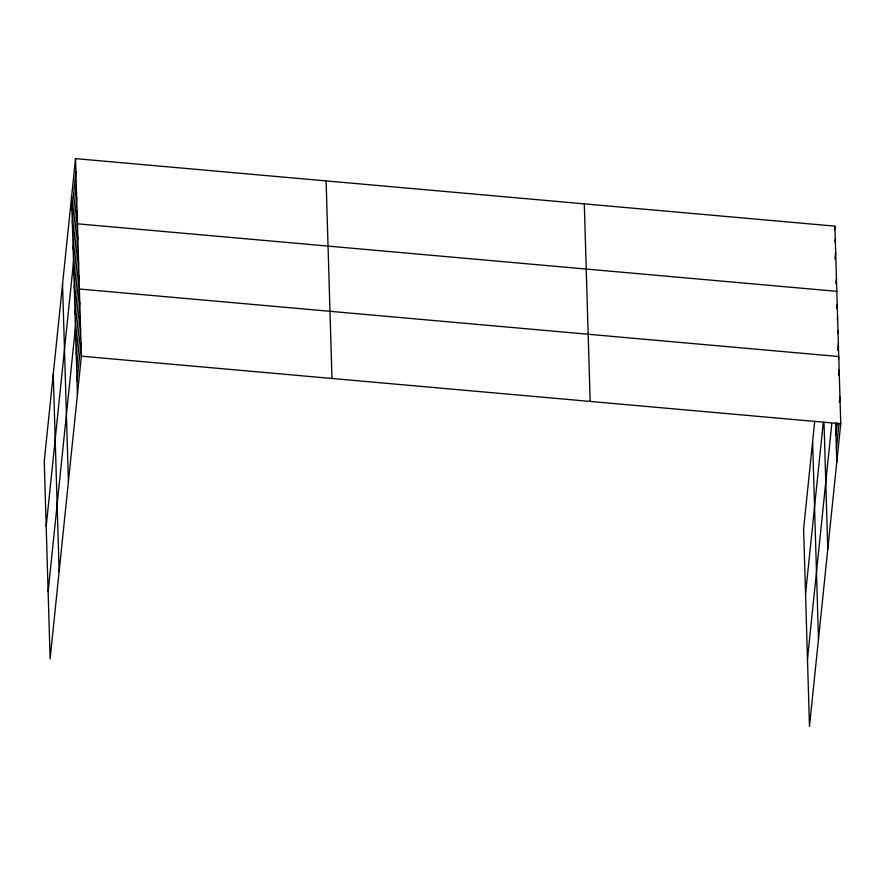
<?xml version="1.0" encoding="UTF-8"?>
<svg xmlns="http://www.w3.org/2000/svg" width="885" height="885" viewBox="0 0 885 885"><rect width="100%" height="100%" fill="white"/><g stroke="black" fill="none" stroke-linecap="round" stroke-linejoin="round"><path stroke-width="1.33" d="M75.524 158.625L44.25 461.284L50.113 658.86L81.387 356.19L75.524 158.625L834.887 226.14L840.75 423.716L809.476 726.375L803.613 528.81L814.731 421.172M71.951 210.033L75.911 171.657M72.338 223.075L76.298 184.7M72.725 236.118L76.685 197.742M73.112 249.15L77.072 210.774M46.186 526.486L77.46 223.816L836.823 291.342M73.886 275.235L77.847 236.859M74.274 288.267L78.234 249.902M74.661 301.309L78.621 262.933M75.048 314.352L79.008 275.976M48.122 591.678L79.396 289.019L838.759 356.533L838.471 359.277M75.833 340.825L79.794 302.449M76.232 354.254L80.192 315.879M76.63 367.695L80.59 329.32M77.028 381.125L80.989 342.749M834.466 230.255L834.887 226.14M834.986 241.926L835.274 239.182M834.953 259.073L835.661 252.225M835.871 283.786L836.436 278.299M805.538 594.012L823.282 422.377M836.779 308.489L837.21 304.385M837.31 320.16L837.597 317.416M837.697 333.202L837.984 330.459M837.664 350.349L838.372 343.502M807.474 659.203L831.789 423.981M838.593 375.45L839.157 369.974M835.982 435.221L837.265 422.886M839.389 402.321L839.953 396.845M836.38 448.651L838.936 423.981M81.387 356.19L840.75 423.716M835.628 423.13L836.79 462.081M824.001 422.145L827.774 549.297M812.618 441.593L818.481 639.158M584.299 203.86L590.162 401.425M326.111 180.905L331.975 378.47M71.563 196.99L77.426 394.566M62.547 284.207L68.41 481.783M53.266 374.067L59.129 571.644"/></g></svg>
